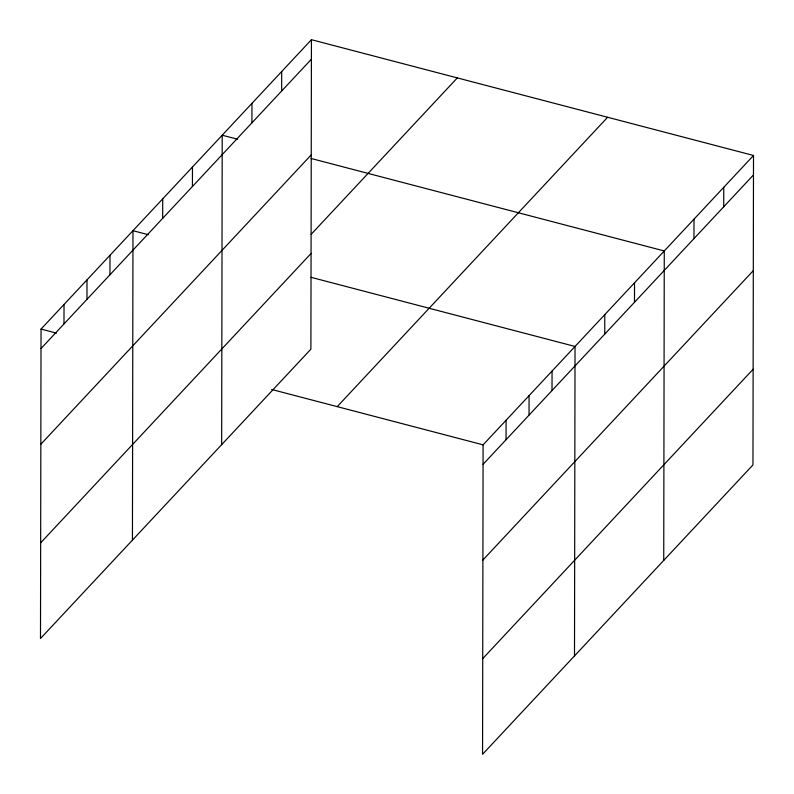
<?xml version="1.0" encoding="UTF-8"?>
<svg xmlns="http://www.w3.org/2000/svg" width="794" height="794" viewBox="0 0 794 794"><rect width="100%" height="100%" fill="white"/><g stroke="black" fill="none" stroke-linecap="round" stroke-linejoin="round"><path stroke-width="1.19" d="M311.437 39.7L41.04 329.073L40.494 638.525L310.901 349.152L311.437 39.7L753.506 155.475L752.96 464.927L482.563 754.3L483.099 444.848L753.506 155.475M63.986 323.952L64.026 304.479M86.973 299.358L87.003 279.885M109.959 274.764L109.989 255.281M132.439 540.138L132.975 230.687L148.389 234.726M162.681 218.33L162.72 198.857M192.426 186.501L192.466 167.028M221.665 444.65L222.211 135.198L237.624 139.228M251.916 122.842L251.946 103.359M281.662 91.012L281.691 71.529M506.056 439.727L506.086 420.244M529.032 415.133L529.072 395.65M552.019 390.539L552.058 371.056M574.499 655.913L575.035 346.462L311.059 277.324M604.75 334.105L604.78 314.623M634.495 302.276L634.525 282.793M663.734 560.415L664.27 250.964L311.159 158.492M693.976 238.617L694.016 219.134M723.721 206.777L723.761 187.305M41 348.556L311.407 59.183M40.841 444.243L311.238 154.87M311.079 234.409L457.314 77.901M40.663 542.838L311.059 253.465M337.222 406.637L607.618 117.264M483.07 464.321L753.466 174.948M482.901 560.018L753.298 270.645M482.732 658.613L753.129 369.23M41.04 329.073L56.453 333.113M271.617 389.457L483.099 444.848"/></g></svg>
